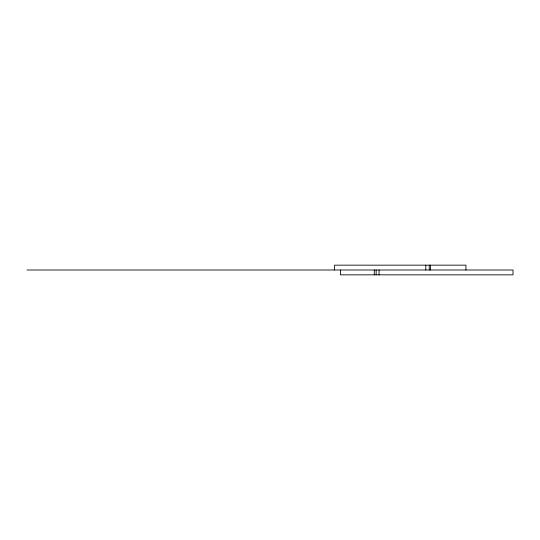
<?xml version="1.0" encoding="UTF-8"?>
<svg xmlns="http://www.w3.org/2000/svg" width="540" height="540" viewBox="0 0 540 540"><rect width="100%" height="100%" fill="white"/><g stroke="black" fill="none" stroke-linecap="round" stroke-linejoin="round"><path stroke-width="0.81" d="M27 270L513 270L513 274.84L340.409 274.84L340.409 270M465.946 270L465.946 265.16L334.577 265.16L334.577 270M430.475 265.16L430.475 270M429.253 265.16L429.253 270M425.804 265.16L425.804 270M379.073 270L379.073 274.84M376.144 270L376.144 274.84M374.274 270L374.274 274.84"/></g></svg>
